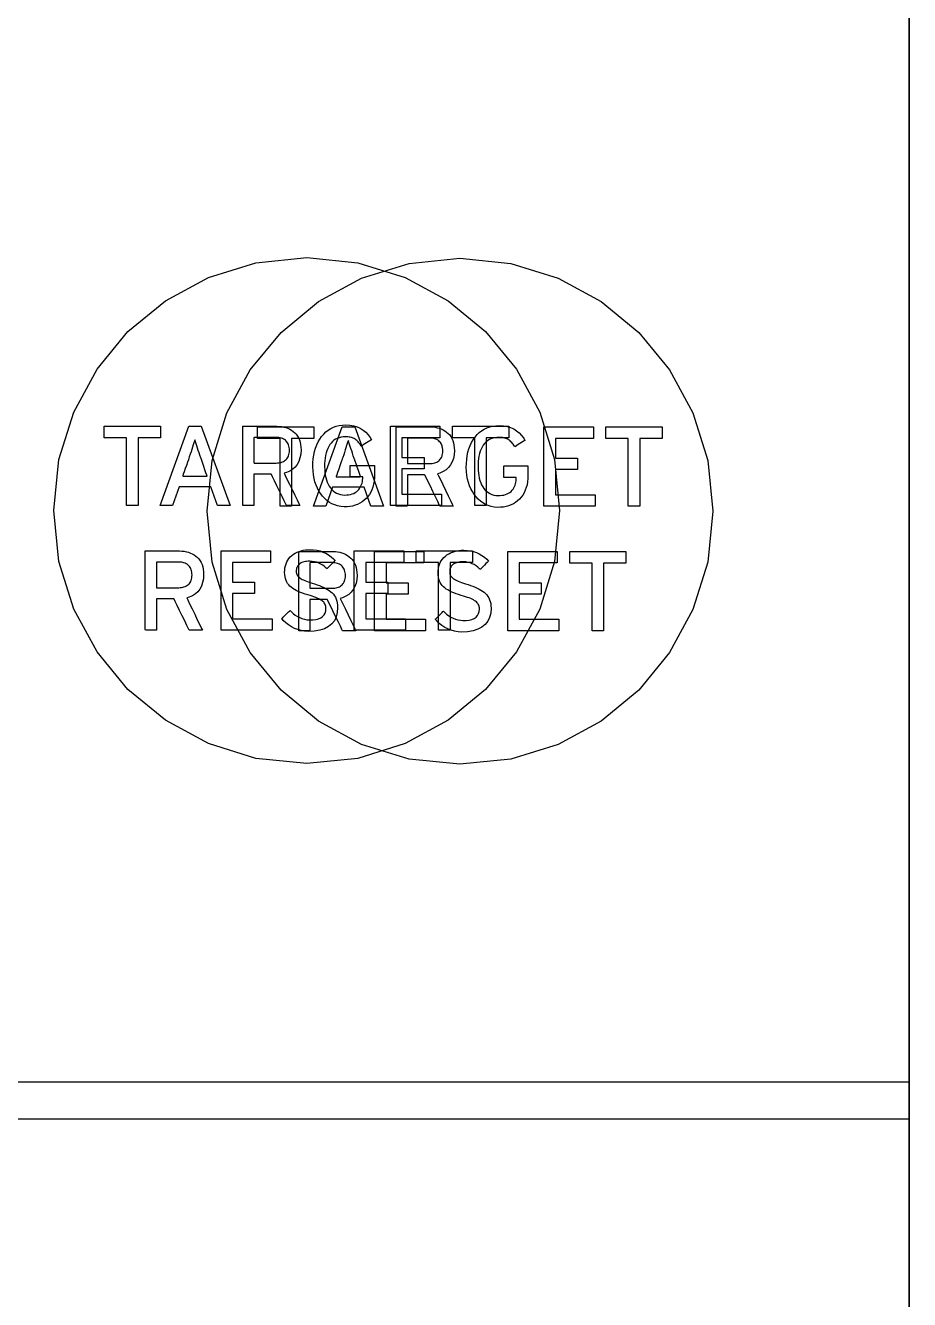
# Model space of a CAD drawing. Extents: x 1 to 47.7, y 0.2 to 35.
# Drawn here: x 24.269 to 25.353, y 8.435 to 9.997 of the extents above; entities that cross this region are included whole.
import ezdxf

# ---------------------------------------------------------------- set-up
doc = ezdxf.new("R2010")
doc.units = 0
doc.header["$MEASUREMENT"] = 0
for name, color, linetype in [('4_1__4U__UP_TO_ONE_IO_BOAR', 7, 'CONTINUOUS'), ('4_2__4U__FRONT_PANEL_W_24_', 7, 'CONTINUOUS'), ('5_1___24__TARGET_LEDS___12', 7, 'CONTINUOUS')]:
    doc.layers.add(name, color=color, linetype=linetype)

msp = doc.modelspace()

# ---------------------------------------------------------------- linework, layer by layer
at = {"layer": '4_1__4U__UP_TO_ONE_IO_BOAR'}
for points in [[(25.3526, 8.3655), (25.3526, 8.4946), (25.3526, 8.625), (25.3526, 8.7566), (25.3526, 8.8893), (25.3526, 9.023), (25.3526, 9.1576), (25.3526, 9.2932), (25.3526, 9.5667), (25.3526, 9.843), (25.3526, 10.1214), (25.3526, 10.4016), (25.3526, 10.9646), (25.3526, 11.5276), (25.3526, 11.8077)], [(24.5952, 9.4906), (24.5952, 9.4076), (24.5811, 9.4076), (24.5811, 9.4906), (24.5536, 9.4906), (24.5536, 9.5048), (24.6227, 9.5048), (24.6227, 9.4906), (24.5952, 9.4906)], [(24.6924, 9.4076), (24.6843, 9.4307), (24.6453, 9.4307), (24.6373, 9.4076), (24.6222, 9.4076), (24.6571, 9.5048), (24.6726, 9.5048), (24.708, 9.4076), (24.6924, 9.4076)], [(24.9045, 9.4076), (24.9045, 9.5048), (24.9652, 9.5048), (24.9652, 9.4907), (24.9186, 9.4907), (24.9186, 9.4666), (24.9457, 9.4666), (24.9457, 9.4525), (24.9186, 9.4525), (24.9186, 9.4217), (24.9672, 9.4217), (24.9672, 9.4076), (24.9045, 9.4076)], [(25.022, 9.4906), (25.022, 9.4076), (25.0079, 9.4076), (25.0079, 9.4906), (24.9805, 9.4906), (24.9805, 9.5048), (25.0495, 9.5048), (25.0495, 9.4906), (25.022, 9.4906)], [(24.6969, 9.2549), (24.6969, 9.3521), (24.7575, 9.3521), (24.7575, 9.338), (24.711, 9.338), (24.711, 9.3138), (24.738, 9.3138), (24.738, 9.2997), (24.711, 9.2997), (24.711, 9.269), (24.7595, 9.269), (24.7595, 9.2549), (24.6969, 9.2549)], [(24.8601, 9.2549), (24.8601, 9.3521), (24.9208, 9.3521), (24.9208, 9.338), (24.8742, 9.338), (24.8742, 9.3138), (24.9013, 9.3138), (24.9013, 9.2997), (24.8742, 9.2997), (24.8742, 9.269), (24.9228, 9.269), (24.9228, 9.2549), (24.8601, 9.2549)], [(24.9776, 9.3378), (24.9776, 9.2549), (24.9635, 9.2549), (24.9635, 9.3378), (24.9361, 9.3378), (24.9361, 9.3521), (25.0051, 9.3521), (25.0051, 9.3378), (24.9776, 9.3378)], [(25.3526, 8.6563), (21.5768, 8.6563)]]:
    msp.add_lwpolyline(points, dxfattribs=at)
for points in [[(24.4916, 9.4013), (24.4979, 9.4637), (24.516, 9.5219), (24.5446, 9.5746), (24.5825, 9.6205), (24.6284, 9.6583), (24.681, 9.687), (24.7392, 9.705), (24.8016, 9.7114), (24.864, 9.705), (24.9221, 9.687), (24.9748, 9.6583), (25.0207, 9.6205), (25.0586, 9.5746), (25.0872, 9.5219), (25.1053, 9.4637), (25.1116, 9.4013), (25.1053, 9.3389), (25.0872, 9.2808), (25.0586, 9.2281), (25.0207, 9.1822), (24.9748, 9.1443), (24.9221, 9.1157), (24.864, 9.0976), (24.8016, 9.0913), (24.7392, 9.0976), (24.681, 9.1157), (24.6284, 9.1443), (24.5825, 9.1822), (24.5446, 9.2281), (24.516, 9.2808), (24.4979, 9.3389)], [(24.7949, 9.4758), (24.7945, 9.4706), (24.7936, 9.4659), (24.7922, 9.4618), (24.7902, 9.4581), (24.7877, 9.4549), (24.7847, 9.4522), (24.7811, 9.4499), (24.777, 9.4482), (24.7742, 9.4472), (24.7754, 9.4447), (24.7777, 9.4401), (24.7806, 9.434), (24.7839, 9.4272), (24.7872, 9.4204), (24.7901, 9.4145), (24.7922, 9.41), (24.7933, 9.4078), (24.793, 9.4076), (24.7917, 9.4076), (24.7895, 9.4076), (24.7869, 9.4076), (24.7841, 9.4076), (24.7814, 9.4076), (24.7791, 9.4076), (24.7776, 9.4076), (24.7771, 9.4077), (24.7763, 9.4093), (24.7743, 9.4133), (24.7716, 9.4189), (24.7685, 9.4254), (24.7653, 9.432), (24.7623, 9.4381), (24.76, 9.4429), (24.7586, 9.4457), (24.7583, 9.4461), (24.7568, 9.4461), (24.7542, 9.4461), (24.7509, 9.4461), (24.7473, 9.4461), (24.7437, 9.4461), (24.7405, 9.4461), (24.7382, 9.4461), (24.7372, 9.4461), (24.7372, 9.4451), (24.7372, 9.4417), (24.7372, 9.4365), (24.7372, 9.4302), (24.7372, 9.4236), (24.7372, 9.4173), (24.7372, 9.412), (24.7372, 9.4086), (24.7371, 9.4076), (24.7364, 9.4076), (24.735, 9.4076), (24.7329, 9.4076), (24.7306, 9.4076), (24.7282, 9.4076), (24.726, 9.4076), (24.7244, 9.4076), (24.7234, 9.4076), (24.7233, 9.4088), (24.7233, 9.4159), (24.7233, 9.428), (24.7233, 9.4433), (24.7233, 9.4601), (24.7233, 9.4764), (24.7233, 9.4905), (24.7233, 9.5006), (24.7233, 9.5048), (24.7246, 9.5048), (24.7285, 9.5048), (24.7342, 9.5048), (24.741, 9.5048), (24.7482, 9.5048), (24.7549, 9.5048), (24.7603, 9.5048), (24.7638, 9.5048), (24.7654, 9.5048), (24.7683, 9.5047), (24.7711, 9.5043), (24.7737, 9.5038), (24.7762, 9.5031), (24.7787, 9.5022), (24.781, 9.5012), (24.7832, 9.4999), (24.7853, 9.4985), (24.7873, 9.4968), (24.789, 9.4949), (24.7905, 9.4928), (24.7918, 9.4905), (24.7929, 9.488), (24.7937, 9.4853), (24.7943, 9.4823), (24.7947, 9.4792)], [(24.885, 9.4457), (24.8848, 9.4415), (24.8844, 9.4376), (24.8838, 9.4339), (24.8829, 9.4304), (24.8817, 9.4271), (24.8803, 9.424), (24.8786, 9.4212), (24.8767, 9.4186), (24.8746, 9.4162), (24.8722, 9.414), (24.8697, 9.4121), (24.8671, 9.4105), (24.8643, 9.4091), (24.8613, 9.408), (24.8582, 9.4071), (24.8549, 9.4065), (24.8514, 9.4062), (24.8476, 9.4061), (24.8436, 9.4065), (24.8398, 9.4073), (24.8362, 9.4083), (24.8328, 9.4098), (24.8296, 9.4115), (24.8266, 9.4137), (24.8239, 9.4161), (24.8213, 9.4189), (24.8189, 9.4221), (24.8168, 9.4254), (24.8149, 9.4289), (24.8133, 9.4327), (24.812, 9.4367), (24.8109, 9.4409), (24.8101, 9.4454), (24.8096, 9.4501), (24.8094, 9.4551), (24.8095, 9.4601), (24.8099, 9.4649), (24.8105, 9.4695), (24.8114, 9.4739), (24.8126, 9.478), (24.8141, 9.482), (24.8158, 9.4856), (24.8179, 9.4891), (24.8202, 9.4923), (24.8226, 9.4953), (24.8253, 9.4979), (24.8282, 9.5001), (24.8313, 9.502), (24.8346, 9.5036), (24.8381, 9.5048), (24.8418, 9.5057), (24.8457, 9.5062), (24.8499, 9.5064), (24.8549, 9.5061), (24.8594, 9.5053), (24.8637, 9.504), (24.8676, 9.5023), (24.8711, 9.5001), (24.8743, 9.4975), (24.8772, 9.4944), (24.8797, 9.4909), (24.8811, 9.4882), (24.8804, 9.4877), (24.879, 9.4869), (24.8772, 9.4857), (24.8752, 9.4844), (24.8731, 9.483), (24.8712, 9.4818), (24.8698, 9.4809), (24.8689, 9.4804), (24.8684, 9.481), (24.8676, 9.4823), (24.8667, 9.4835), (24.8659, 9.4846), (24.865, 9.4857), (24.8641, 9.4866), (24.8631, 9.4875), (24.8622, 9.4883), (24.8612, 9.489), (24.8601, 9.4896), (24.859, 9.4902), (24.8578, 9.4906), (24.8565, 9.491), (24.8552, 9.4913), (24.8539, 9.4916), (24.8524, 9.4917), (24.8509, 9.4918), (24.8493, 9.4919), (24.8467, 9.4918), (24.8441, 9.4914), (24.8417, 9.4908), (24.8394, 9.49), (24.8372, 9.4889), (24.8352, 9.4876), (24.8334, 9.486), (24.8317, 9.4843), (24.8302, 9.4822), (24.8288, 9.48), (24.8276, 9.4775), (24.8265, 9.4749), (24.8256, 9.472), (24.8249, 9.469), (24.8244, 9.4659), (24.824, 9.4625), (24.8238, 9.4589), (24.8238, 9.4552), (24.8239, 9.4516), (24.8242, 9.4482), (24.8247, 9.445), (24.8253, 9.4419), (24.8261, 9.4391), (24.8271, 9.4364), (24.8282, 9.4339), (24.8296, 9.4315), (24.831, 9.4293), (24.8327, 9.4274), (24.8344, 9.4257), (24.8364, 9.4242), (24.8384, 9.423), (24.8407, 9.422), (24.843, 9.4213), (24.8456, 9.4208), (24.8483, 9.4206), (24.8509, 9.4207), (24.8533, 9.4209), (24.8555, 9.4213), (24.8576, 9.4219), (24.8595, 9.4226), (24.8613, 9.4235), (24.8629, 9.4245), (24.8643, 9.4257), (24.8656, 9.4271), (24.8667, 9.4286), (24.8676, 9.4301), (24.8684, 9.4317), (24.8691, 9.4334), (24.8696, 9.4351), (24.8701, 9.4369), (24.8704, 9.4387), (24.8706, 9.4406), (24.8706, 9.4425), (24.8706, 9.4425), (24.8706, 9.4426), (24.8706, 9.4426), (24.8706, 9.4427), (24.8706, 9.4428), (24.8706, 9.4428), (24.8706, 9.4429), (24.8706, 9.4429), (24.8706, 9.4429), (24.8698, 9.4429), (24.8681, 9.4429), (24.8659, 9.4429), (24.8634, 9.4429), (24.8608, 9.4429), (24.8584, 9.4429), (24.8565, 9.4429), (24.8554, 9.4429), (24.8552, 9.443), (24.8552, 9.4439), (24.8552, 9.4455), (24.8552, 9.4476), (24.8552, 9.45), (24.8552, 9.4523), (24.8552, 9.4544), (24.8552, 9.456), (24.8552, 9.4568), (24.8557, 9.4569), (24.8579, 9.4569), (24.8616, 9.4569), (24.8662, 9.4569), (24.8712, 9.4569), (24.8761, 9.4569), (24.8804, 9.4569), (24.8835, 9.4569), (24.8849, 9.4569), (24.885, 9.4566), (24.885, 9.4557), (24.885, 9.4542), (24.885, 9.4524), (24.885, 9.4505), (24.885, 9.4487), (24.885, 9.4472), (24.885, 9.4461)], [(24.672, 9.4661), (24.6709, 9.4693), (24.6699, 9.4724), (24.6689, 9.4753), (24.668, 9.4781), (24.6671, 9.4808), (24.6663, 9.4833), (24.6655, 9.4858), (24.6648, 9.488), (24.6642, 9.4867), (24.6635, 9.4844), (24.6627, 9.4819), (24.6619, 9.4792), (24.661, 9.4765), (24.6601, 9.4735), (24.6591, 9.4705), (24.658, 9.4673), (24.6574, 9.4656), (24.6568, 9.4638), (24.6557, 9.4607), (24.6544, 9.4569), (24.653, 9.4528), (24.6517, 9.449), (24.6506, 9.4459), (24.6499, 9.4441), (24.65, 9.4437), (24.6521, 9.4437), (24.656, 9.4437), (24.661, 9.4437), (24.6665, 9.4437), (24.6717, 9.4437), (24.6761, 9.4437), (24.679, 9.4437), (24.6798, 9.4438), (24.6793, 9.445), (24.6784, 9.4477), (24.6772, 9.4513), (24.6758, 9.4553), (24.6744, 9.4593), (24.6732, 9.4628), (24.6723, 9.4652)], [(24.7806, 9.4754), (24.7805, 9.4772), (24.7803, 9.4789), (24.78, 9.4804), (24.7796, 9.4819), (24.779, 9.4832), (24.7784, 9.4845), (24.7776, 9.4856), (24.7767, 9.4866), (24.7757, 9.4876), (24.7746, 9.4884), (24.7734, 9.4892), (24.7721, 9.4898), (24.7707, 9.4903), (24.7693, 9.4907), (24.7677, 9.4909), (24.7661, 9.4911), (24.7646, 9.4911), (24.7632, 9.4911), (24.7602, 9.4911), (24.756, 9.4911), (24.7512, 9.4911), (24.7464, 9.4911), (24.7421, 9.4911), (24.7389, 9.4911), (24.7372, 9.4911), (24.7372, 9.4905), (24.7372, 9.4878), (24.7372, 9.4835), (24.7372, 9.4782), (24.7372, 9.4727), (24.7372, 9.4674), (24.7372, 9.4632), (24.7372, 9.4604), (24.7372, 9.4598), (24.7389, 9.4598), (24.7421, 9.4598), (24.7464, 9.4598), (24.7512, 9.4598), (24.756, 9.4598), (24.7602, 9.4598), (24.7632, 9.4598), (24.7646, 9.4598), (24.7661, 9.4598), (24.7677, 9.46), (24.7692, 9.4602), (24.7707, 9.4606), (24.772, 9.4611), (24.7733, 9.4617), (24.7745, 9.4624), (24.7756, 9.4632), (24.7766, 9.4641), (24.7775, 9.4651), (24.7783, 9.4662), (24.779, 9.4674), (24.7796, 9.4688), (24.78, 9.4703), (24.7803, 9.4718), (24.7805, 9.4735)], [(24.6755, 9.323), (24.6751, 9.3178), (24.6742, 9.3132), (24.6728, 9.309), (24.6709, 9.3053), (24.6684, 9.3021), (24.6653, 9.2994), (24.6618, 9.2972), (24.6577, 9.2954), (24.6549, 9.2944), (24.6561, 9.2919), (24.6583, 9.2873), (24.6612, 9.2812), (24.6645, 9.2744), (24.6678, 9.2677), (24.6707, 9.2617), (24.6729, 9.2572), (24.6739, 9.255), (24.6737, 9.2549), (24.6723, 9.2549), (24.6701, 9.2549), (24.6675, 9.2549), (24.6647, 9.2549), (24.662, 9.2549), (24.6597, 9.2549), (24.6582, 9.2549), (24.6577, 9.2549), (24.6569, 9.2566), (24.655, 9.2605), (24.6522, 9.2661), (24.6491, 9.2726), (24.6459, 9.2792), (24.643, 9.2853), (24.6406, 9.2901), (24.6393, 9.2929), (24.6389, 9.2933), (24.6374, 9.2933), (24.6349, 9.2933), (24.6316, 9.2933), (24.6279, 9.2933), (24.6243, 9.2933), (24.6212, 9.2933), (24.6189, 9.2933), (24.6178, 9.2933), (24.6178, 9.2924), (24.6178, 9.2889), (24.6178, 9.2837), (24.6178, 9.2774), (24.6178, 9.2708), (24.6178, 9.2645), (24.6178, 9.2593), (24.6178, 9.2558), (24.6178, 9.2549), (24.6171, 9.2549), (24.6156, 9.2549), (24.6135, 9.2549), (24.6112, 9.2549), (24.6088, 9.2549), (24.6067, 9.2549), (24.605, 9.2549), (24.6041, 9.2549), (24.604, 9.256), (24.604, 9.2631), (24.604, 9.2752), (24.604, 9.2906), (24.604, 9.3073), (24.604, 9.3236), (24.604, 9.3377), (24.604, 9.3478), (24.604, 9.352), (24.6052, 9.3521), (24.6091, 9.3521), (24.6149, 9.3521), (24.6217, 9.3521), (24.6288, 9.3521), (24.6355, 9.3521), (24.6409, 9.3521), (24.6444, 9.3521), (24.646, 9.352), (24.6489, 9.3519), (24.6517, 9.3516), (24.6543, 9.3511), (24.6569, 9.3504), (24.6593, 9.3495), (24.6616, 9.3484), (24.6638, 9.3471), (24.6659, 9.3457), (24.6679, 9.344), (24.6696, 9.3422), (24.6712, 9.3401), (24.6725, 9.3378), (24.6735, 9.3352), (24.6744, 9.3325), (24.675, 9.3295), (24.6754, 9.3264)], [(24.8397, 9.2828), (24.8393, 9.2766), (24.838, 9.2712), (24.8358, 9.2665), (24.8327, 9.2625), (24.8286, 9.2593), (24.8237, 9.2567), (24.8178, 9.2548), (24.811, 9.2537), (24.8039, 9.2533), (24.7993, 9.2537), (24.7949, 9.2545), (24.7907, 9.2556), (24.7868, 9.2571), (24.783, 9.259), (24.7795, 9.2613), (24.7762, 9.2639), (24.7731, 9.2669), (24.7714, 9.2691), (24.772, 9.2697), (24.7732, 9.2708), (24.7747, 9.2723), (24.7764, 9.274), (24.7781, 9.2757), (24.7796, 9.2772), (24.7808, 9.2784), (24.7814, 9.279), (24.7828, 9.2777), (24.7853, 9.2754), (24.7879, 9.2734), (24.7905, 9.2717), (24.7933, 9.2703), (24.7961, 9.2692), (24.799, 9.2683), (24.8021, 9.2678), (24.8052, 9.2676), (24.8092, 9.2677), (24.813, 9.2681), (24.8163, 9.2689), (24.8191, 9.2701), (24.8214, 9.2717), (24.8232, 9.2736), (24.8244, 9.2759), (24.8252, 9.2786), (24.8255, 9.2816), (24.8254, 9.2829), (24.8253, 9.2841), (24.825, 9.2852), (24.8246, 9.2863), (24.824, 9.2874), (24.8234, 9.2884), (24.8226, 9.2893), (24.8217, 9.2902), (24.8207, 9.291), (24.8195, 9.2918), (24.8181, 9.2927), (24.8165, 9.2935), (24.8148, 9.2943), (24.8128, 9.2951), (24.8107, 9.2958), (24.8084, 9.2966), (24.806, 9.2974), (24.8031, 9.2982), (24.7999, 9.2992), (24.7969, 9.3002), (24.7941, 9.3013), (24.7915, 9.3024), (24.7891, 9.3036), (24.7868, 9.3049), (24.7848, 9.3061), (24.7829, 9.3075), (24.7813, 9.3089), (24.7798, 9.3104), (24.7785, 9.312), (24.7774, 9.3139), (24.7765, 9.3159), (24.7758, 9.3181), (24.7753, 9.3205), (24.7749, 9.323), (24.7748, 9.3257), (24.7748, 9.3286), (24.7752, 9.3313), (24.7757, 9.3339), (24.7765, 9.3363), (24.7774, 9.3386), (24.7787, 9.3408), (24.7801, 9.3428), (24.7818, 9.3447), (24.7837, 9.3464), (24.7857, 9.3479), (24.7878, 9.3492), (24.7901, 9.3504), (24.7925, 9.3514), (24.7949, 9.3522), (24.7976, 9.3528), (24.8003, 9.3532), (24.8031, 9.3535), (24.8062, 9.3536), (24.8104, 9.3534), (24.8143, 9.3528), (24.8181, 9.3519), (24.8218, 9.3507), (24.8252, 9.3491), (24.8285, 9.3472), (24.8317, 9.345), (24.8346, 9.3425), (24.8366, 9.3404), (24.8361, 9.3398), (24.835, 9.3387), (24.8335, 9.3372), (24.8318, 9.3355), (24.8302, 9.3337), (24.8286, 9.3321), (24.8274, 9.3309), (24.8267, 9.3302), (24.8257, 9.331), (24.8237, 9.3329), (24.8215, 9.3346), (24.8192, 9.336), (24.8167, 9.3371), (24.8142, 9.338), (24.8115, 9.3387), (24.8087, 9.3392), (24.8057, 9.3394), (24.8035, 9.3393), (24.8018, 9.3392), (24.8001, 9.339), (24.7986, 9.3387), (24.7972, 9.3383), (24.796, 9.3379), (24.7948, 9.3373), (24.7938, 9.3367), (24.7929, 9.336), (24.792, 9.3352), (24.7913, 9.3344), (24.7907, 9.3335), (24.7902, 9.3325), (24.7897, 9.3316), (24.7894, 9.3305), (24.7892, 9.3295), (24.789, 9.3284), (24.789, 9.3273), (24.789, 9.3267), (24.789, 9.3261), (24.7891, 9.3256), (24.7892, 9.3251), (24.7893, 9.3246), (24.7894, 9.3241), (24.7896, 9.3237), (24.7898, 9.3233), (24.79, 9.3228), (24.7902, 9.3224), (24.7905, 9.3219), (24.7908, 9.3215), (24.7911, 9.321), (24.7915, 9.3206), (24.792, 9.3201), (24.7924, 9.3197), (24.793, 9.3193), (24.7937, 9.3187), (24.7949, 9.318), (24.7963, 9.3172), (24.7979, 9.3164), (24.7996, 9.3156), (24.8016, 9.3148), (24.8037, 9.3141), (24.806, 9.3132), (24.8085, 9.3124), (24.8115, 9.3115), (24.8145, 9.3106), (24.8174, 9.3095), (24.8201, 9.3084), (24.8227, 9.3073), (24.8251, 9.306), (24.8273, 9.3048), (24.8294, 9.3034), (24.8313, 9.3021), (24.833, 9.3006), (24.8346, 9.299), (24.8359, 9.2971), (24.8371, 9.2952), (24.838, 9.293), (24.8387, 9.2907), (24.8393, 9.2882), (24.8396, 9.2856)], [(24.6613, 9.3226), (24.6612, 9.3244), (24.661, 9.3261), (24.6607, 9.3277), (24.6602, 9.3291), (24.6597, 9.3305), (24.659, 9.3317), (24.6582, 9.3328), (24.6573, 9.3339), (24.6563, 9.3348), (24.6552, 9.3357), (24.654, 9.3364), (24.6527, 9.337), (24.6514, 9.3375), (24.6499, 9.3379), (24.6484, 9.3382), (24.6467, 9.3383), (24.6452, 9.3384), (24.6439, 9.3384), (24.6408, 9.3384), (24.6366, 9.3384), (24.6319, 9.3384), (24.627, 9.3384), (24.6227, 9.3384), (24.6195, 9.3384), (24.6179, 9.3384), (24.6178, 9.3377), (24.6178, 9.335), (24.6178, 9.3307), (24.6178, 9.3255), (24.6178, 9.3199), (24.6178, 9.3147), (24.6178, 9.3104), (24.6178, 9.3077), (24.6179, 9.307), (24.6195, 9.307), (24.6227, 9.307), (24.627, 9.307), (24.6319, 9.307), (24.6366, 9.307), (24.6408, 9.307), (24.6439, 9.307), (24.6452, 9.307), (24.6467, 9.3071), (24.6483, 9.3072), (24.6498, 9.3075), (24.6513, 9.3078), (24.6526, 9.3083), (24.6539, 9.3089), (24.6551, 9.3096), (24.6562, 9.3104), (24.6572, 9.3113), (24.6582, 9.3123), (24.659, 9.3134), (24.6596, 9.3147), (24.6602, 9.316), (24.6606, 9.3175), (24.661, 9.3191), (24.6612, 9.3208)]]:
    msp.add_lwpolyline(points, close=True, dxfattribs=at)
at = {"layer": '4_2__4U__FRONT_PANEL_W_24_'}
for points in [[(25.3521, 8.3109), (25.3521, 8.4657), (25.3521, 8.6212), (25.3521, 8.7774), (25.3521, 9.0917), (25.3521, 9.4078), (25.3521, 10.0431), (25.3521, 10.6784), (25.3521, 10.9945), (25.3521, 11.3087), (25.3521, 11.4649), (25.3521, 11.6205)], [(24.4071, 9.4913), (24.4071, 9.4084), (24.393, 9.4084), (24.393, 9.4913), (24.3655, 9.4913), (24.3655, 9.5056), (24.4346, 9.5056), (24.4346, 9.4913), (24.4071, 9.4913)], [(24.5043, 9.4084), (24.4962, 9.4314), (24.4573, 9.4314), (24.4492, 9.4084), (24.4341, 9.4084), (24.4691, 9.5056), (24.4845, 9.5056), (24.5199, 9.4084), (24.5043, 9.4084)], [(24.7164, 9.4084), (24.7164, 9.5056), (24.7771, 9.5056), (24.7771, 9.4915), (24.7305, 9.4915), (24.7305, 9.4673), (24.7576, 9.4673), (24.7576, 9.4532), (24.7305, 9.4532), (24.7305, 9.4225), (24.7791, 9.4225), (24.7791, 9.4084), (24.7164, 9.4084)], [(24.8339, 9.4913), (24.8339, 9.4084), (24.8199, 9.4084), (24.8199, 9.4913), (24.7924, 9.4913), (24.7924, 9.5056), (24.8614, 9.5056), (24.8614, 9.4913), (24.8339, 9.4913)], [(24.5088, 9.2556), (24.5088, 9.3528), (24.5694, 9.3528), (24.5694, 9.3387), (24.5229, 9.3387), (24.5229, 9.3145), (24.5499, 9.3145), (24.5499, 9.3004), (24.5229, 9.3004), (24.5229, 9.2697), (24.5715, 9.2697), (24.5715, 9.2556), (24.5088, 9.2556)], [(24.6721, 9.2556), (24.6721, 9.3528), (24.7327, 9.3528), (24.7327, 9.3387), (24.6862, 9.3387), (24.6862, 9.3145), (24.7132, 9.3145), (24.7132, 9.3004), (24.6862, 9.3004), (24.6862, 9.2697), (24.7348, 9.2697), (24.7348, 9.2556), (24.6721, 9.2556)], [(24.7896, 9.3385), (24.7896, 9.2556), (24.7755, 9.2556), (24.7755, 9.3385), (24.748, 9.3385), (24.748, 9.3528), (24.8171, 9.3528), (24.8171, 9.3385), (24.7896, 9.3385)], [(25.3521, 8.7019), (19.7763, 8.7019)]]:
    msp.add_lwpolyline(points, dxfattribs=at)
for points in [[(24.9238, 9.4023), (24.9175, 9.3398), (24.8995, 9.2816), (24.8709, 9.229), (24.833, 9.1831), (24.7872, 9.1452), (24.7345, 9.1166), (24.6763, 9.0986), (24.6138, 9.0923), (24.5514, 9.0986), (24.4932, 9.1166), (24.4405, 9.1452), (24.3946, 9.1831), (24.3568, 9.229), (24.3282, 9.2816), (24.3101, 9.3398), (24.3038, 9.4023), (24.3101, 9.4648), (24.3282, 9.523), (24.3568, 9.5756), (24.3946, 9.6215), (24.4405, 9.6594), (24.4932, 9.688), (24.5514, 9.706), (24.6138, 9.7123), (24.6763, 9.706), (24.7345, 9.688), (24.7872, 9.6594), (24.833, 9.6215), (24.8709, 9.5756), (24.8995, 9.523), (24.9175, 9.4648)], [(24.6068, 9.4765), (24.6064, 9.4713), (24.6055, 9.4667), (24.6041, 9.4625), (24.6022, 9.4588), (24.5997, 9.4556), (24.5966, 9.4529), (24.5931, 9.4507), (24.589, 9.4489), (24.5862, 9.4479), (24.5874, 9.4454), (24.5896, 9.4408), (24.5925, 9.4347), (24.5958, 9.4279), (24.5991, 9.4212), (24.602, 9.4152), (24.6042, 9.4107), (24.6052, 9.4085), (24.605, 9.4084), (24.6036, 9.4084), (24.6014, 9.4084), (24.5988, 9.4084), (24.596, 9.4084), (24.5933, 9.4084), (24.591, 9.4084), (24.5895, 9.4084), (24.589, 9.4084), (24.5882, 9.4101), (24.5863, 9.4141), (24.5835, 9.4196), (24.5804, 9.4261), (24.5772, 9.4327), (24.5743, 9.4388), (24.5719, 9.4436), (24.5706, 9.4464), (24.5702, 9.4468), (24.5687, 9.4468), (24.5662, 9.4468), (24.5629, 9.4468), (24.5592, 9.4468), (24.5556, 9.4468), (24.5525, 9.4468), (24.5502, 9.4468), (24.5491, 9.4468), (24.5491, 9.4459), (24.5491, 9.4424), (24.5491, 9.4372), (24.5491, 9.4309), (24.5491, 9.4243), (24.5491, 9.418), (24.5491, 9.4128), (24.5491, 9.4093), (24.5491, 9.4084), (24.5484, 9.4084), (24.5469, 9.4084), (24.5448, 9.4084), (24.5425, 9.4084), (24.5401, 9.4084), (24.538, 9.4084), (24.5363, 9.4084), (24.5354, 9.4084), (24.5353, 9.4095), (24.5353, 9.4166), (24.5353, 9.4287), (24.5353, 9.4441), (24.5353, 9.4608), (24.5353, 9.4771), (24.5353, 9.4912), (24.5353, 9.5013), (24.5353, 9.5055), (24.5365, 9.5056), (24.5404, 9.5056), (24.5462, 9.5056), (24.553, 9.5056), (24.5601, 9.5056), (24.5668, 9.5056), (24.5722, 9.5056), (24.5757, 9.5056), (24.5773, 9.5056), (24.5802, 9.5054), (24.583, 9.5051), (24.5856, 9.5046), (24.5882, 9.5039), (24.5906, 9.503), (24.5929, 9.5019), (24.5951, 9.5007), (24.5972, 9.4992), (24.5992, 9.4976), (24.6009, 9.4957), (24.6025, 9.4936), (24.6038, 9.4913), (24.6048, 9.4887), (24.6057, 9.486), (24.6063, 9.4831), (24.6067, 9.4799)], [(24.6969, 9.4464), (24.6968, 9.4423), (24.6964, 9.4383), (24.6957, 9.4346), (24.6948, 9.4311), (24.6936, 9.4278), (24.6922, 9.4248), (24.6906, 9.4219), (24.6887, 9.4193), (24.6865, 9.417), (24.6842, 9.4148), (24.6817, 9.4129), (24.679, 9.4112), (24.6762, 9.4098), (24.6732, 9.4087), (24.6701, 9.4078), (24.6668, 9.4072), (24.6633, 9.4069), (24.6595, 9.4069), (24.6555, 9.4073), (24.6517, 9.408), (24.6481, 9.4091), (24.6447, 9.4105), (24.6416, 9.4123), (24.6386, 9.4144), (24.6358, 9.4169), (24.6333, 9.4197), (24.6309, 9.4228), (24.6287, 9.4261), (24.6268, 9.4296), (24.6252, 9.4334), (24.6239, 9.4374), (24.6228, 9.4417), (24.6221, 9.4461), (24.6216, 9.4509), (24.6213, 9.4558), (24.6214, 9.4608), (24.6218, 9.4657), (24.6224, 9.4703), (24.6234, 9.4746), (24.6246, 9.4788), (24.626, 9.4827), (24.6278, 9.4864), (24.6298, 9.4898), (24.6321, 9.4931), (24.6346, 9.496), (24.6372, 9.4986), (24.6401, 9.5009), (24.6432, 9.5028), (24.6465, 9.5043), (24.65, 9.5055), (24.6537, 9.5064), (24.6576, 9.5069), (24.6619, 9.5071), (24.6668, 9.5068), (24.6714, 9.506), (24.6756, 9.5047), (24.6795, 9.503), (24.6831, 9.5009), (24.6863, 9.4982), (24.6891, 9.4951), (24.6916, 9.4916), (24.6931, 9.4889), (24.6924, 9.4885), (24.691, 9.4876), (24.6891, 9.4864), (24.6871, 9.4851), (24.685, 9.4838), (24.6831, 9.4826), (24.6817, 9.4816), (24.6809, 9.4811), (24.6803, 9.4817), (24.6795, 9.483), (24.6787, 9.4842), (24.6778, 9.4853), (24.6769, 9.4864), (24.676, 9.4873), (24.6751, 9.4882), (24.6741, 9.489), (24.6731, 9.4898), (24.672, 9.4904), (24.6709, 9.4909), (24.6697, 9.4913), (24.6685, 9.4917), (24.6672, 9.492), (24.6658, 9.4923), (24.6643, 9.4925), (24.6628, 9.4926), (24.6613, 9.4926), (24.6586, 9.4925), (24.656, 9.4921), (24.6536, 9.4915), (24.6513, 9.4907), (24.6492, 9.4896), (24.6472, 9.4883), (24.6453, 9.4868), (24.6436, 9.485), (24.6421, 9.483), (24.6407, 9.4807), (24.6395, 9.4782), (24.6384, 9.4756), (24.6376, 9.4728), (24.6368, 9.4698), (24.6363, 9.4666), (24.6359, 9.4632), (24.6357, 9.4597), (24.6357, 9.4559), (24.6358, 9.4524), (24.6361, 9.4489), (24.6366, 9.4457), (24.6372, 9.4427), (24.638, 9.4398), (24.639, 9.4371), (24.6402, 9.4346), (24.6415, 9.4323), (24.643, 9.4301), (24.6446, 9.4281), (24.6464, 9.4264), (24.6483, 9.4249), (24.6504, 9.4237), (24.6526, 9.4227), (24.655, 9.422), (24.6575, 9.4215), (24.6602, 9.4213), (24.6628, 9.4214), (24.6652, 9.4216), (24.6675, 9.422), (24.6695, 9.4226), (24.6715, 9.4233), (24.6732, 9.4242), (24.6748, 9.4253), (24.6762, 9.4265), (24.6775, 9.4279), (24.6786, 9.4293), (24.6795, 9.4309), (24.6803, 9.4325), (24.681, 9.4341), (24.6816, 9.4358), (24.682, 9.4376), (24.6823, 9.4395), (24.6825, 9.4414), (24.6825, 9.4432), (24.6825, 9.4433), (24.6825, 9.4433), (24.6825, 9.4434), (24.6825, 9.4434), (24.6825, 9.4435), (24.6825, 9.4436), (24.6825, 9.4436), (24.6825, 9.4436), (24.6825, 9.4437), (24.6817, 9.4437), (24.6801, 9.4437), (24.6778, 9.4437), (24.6753, 9.4437), (24.6727, 9.4437), (24.6703, 9.4437), (24.6685, 9.4437), (24.6674, 9.4437), (24.6672, 9.4437), (24.6672, 9.4446), (24.6672, 9.4462), (24.6672, 9.4483), (24.6672, 9.4507), (24.6672, 9.453), (24.6672, 9.4551), (24.6672, 9.4567), (24.6672, 9.4575), (24.6676, 9.4576), (24.6698, 9.4576), (24.6735, 9.4576), (24.6781, 9.4576), (24.6831, 9.4576), (24.688, 9.4576), (24.6923, 9.4576), (24.6954, 9.4576), (24.6969, 9.4576), (24.6969, 9.4573), (24.6969, 9.4564), (24.6969, 9.4549), (24.6969, 9.4531), (24.6969, 9.4512), (24.6969, 9.4494), (24.6969, 9.4479), (24.6969, 9.4468)], [(24.4839, 9.4668), (24.4829, 9.47), (24.4818, 9.4731), (24.4808, 9.476), (24.4799, 9.4788), (24.479, 9.4815), (24.4782, 9.4841), (24.4775, 9.4865), (24.4768, 9.4888), (24.4761, 9.4874), (24.4754, 9.4851), (24.4747, 9.4826), (24.4738, 9.48), (24.4729, 9.4772), (24.472, 9.4743), (24.471, 9.4712), (24.4699, 9.468), (24.4694, 9.4664), (24.4687, 9.4645), (24.4676, 9.4614), (24.4663, 9.4576), (24.4649, 9.4536), (24.4636, 9.4497), (24.4625, 9.4467), (24.4619, 9.4448), (24.462, 9.4445), (24.4641, 9.4445), (24.468, 9.4445), (24.4729, 9.4445), (24.4784, 9.4445), (24.4836, 9.4445), (24.488, 9.4445), (24.4909, 9.4445), (24.4917, 9.4445), (24.4913, 9.4457), (24.4903, 9.4484), (24.4891, 9.452), (24.4877, 9.4561), (24.4863, 9.46), (24.4851, 9.4635), (24.4843, 9.4659)], [(24.5926, 9.4761), (24.5925, 9.4779), (24.5923, 9.4796), (24.592, 9.4812), (24.5915, 9.4826), (24.591, 9.484), (24.5903, 9.4852), (24.5895, 9.4864), (24.5886, 9.4874), (24.5876, 9.4883), (24.5865, 9.4892), (24.5853, 9.4899), (24.5841, 9.4905), (24.5827, 9.491), (24.5812, 9.4914), (24.5797, 9.4917), (24.578, 9.4918), (24.5765, 9.4919), (24.5752, 9.4919), (24.5721, 9.4919), (24.5679, 9.4919), (24.5632, 9.4919), (24.5583, 9.4919), (24.554, 9.4919), (24.5508, 9.4919), (24.5492, 9.4919), (24.5491, 9.4912), (24.5491, 9.4885), (24.5491, 9.4842), (24.5491, 9.479), (24.5491, 9.4734), (24.5491, 9.4682), (24.5491, 9.4639), (24.5491, 9.4612), (24.5492, 9.4605), (24.5508, 9.4605), (24.554, 9.4605), (24.5583, 9.4605), (24.5632, 9.4605), (24.5679, 9.4605), (24.5721, 9.4605), (24.5752, 9.4605), (24.5765, 9.4605), (24.578, 9.4606), (24.5796, 9.4607), (24.5811, 9.461), (24.5826, 9.4613), (24.5839, 9.4618), (24.5852, 9.4624), (24.5864, 9.4631), (24.5875, 9.4639), (24.5885, 9.4648), (24.5895, 9.4658), (24.5903, 9.4669), (24.5909, 9.4682), (24.5915, 9.4695), (24.5919, 9.471), (24.5923, 9.4726), (24.5925, 9.4743)], [(24.4874, 9.3237), (24.4871, 9.3186), (24.4862, 9.3139), (24.4847, 9.3097), (24.4828, 9.306), (24.4803, 9.3028), (24.4773, 9.3001), (24.4737, 9.2979), (24.4696, 9.2962), (24.4668, 9.2951), (24.468, 9.2927), (24.4702, 9.288), (24.4732, 9.2819), (24.4765, 9.2751), (24.4797, 9.2684), (24.4826, 9.2624), (24.4848, 9.2579), (24.4859, 9.2557), (24.4856, 9.2556), (24.4842, 9.2556), (24.4821, 9.2556), (24.4794, 9.2556), (24.4766, 9.2556), (24.4739, 9.2556), (24.4717, 9.2556), (24.4701, 9.2556), (24.4696, 9.2556), (24.4688, 9.2573), (24.4669, 9.2613), (24.4642, 9.2669), (24.461, 9.2733), (24.4578, 9.2799), (24.4549, 9.286), (24.4526, 9.2908), (24.4512, 9.2936), (24.4508, 9.2941), (24.4494, 9.2941), (24.4468, 9.2941), (24.4435, 9.2941), (24.4398, 9.2941), (24.4362, 9.2941), (24.4331, 9.2941), (24.4308, 9.2941), (24.4297, 9.2941), (24.4297, 9.2931), (24.4297, 9.2897), (24.4297, 9.2844), (24.4297, 9.2782), (24.4297, 9.2715), (24.4297, 9.2652), (24.4297, 9.26), (24.4297, 9.2566), (24.4297, 9.2556), (24.429, 9.2556), (24.4275, 9.2556), (24.4255, 9.2556), (24.4231, 9.2556), (24.4208, 9.2556), (24.4186, 9.2556), (24.4169, 9.2556), (24.416, 9.2556), (24.4159, 9.2567), (24.4159, 9.2638), (24.4159, 9.276), (24.4159, 9.2913), (24.4159, 9.308), (24.4159, 9.3243), (24.4159, 9.3385), (24.4159, 9.3485), (24.4159, 9.3528), (24.4172, 9.3528), (24.4211, 9.3528), (24.4268, 9.3528), (24.4336, 9.3528), (24.4407, 9.3528), (24.4474, 9.3528), (24.4529, 9.3528), (24.4563, 9.3528), (24.458, 9.3528), (24.4608, 9.3526), (24.4636, 9.3523), (24.4663, 9.3518), (24.4688, 9.3511), (24.4712, 9.3502), (24.4735, 9.3491), (24.4757, 9.3479), (24.4778, 9.3464), (24.4798, 9.3448), (24.4816, 9.3429), (24.4831, 9.3408), (24.4844, 9.3385), (24.4855, 9.336), (24.4863, 9.3332), (24.4869, 9.3303), (24.4873, 9.3271)], [(24.6517, 9.2835), (24.6513, 9.2774), (24.6499, 9.272), (24.6477, 9.2672), (24.6446, 9.2633), (24.6405, 9.26), (24.6356, 9.2574), (24.6297, 9.2556), (24.6229, 9.2544), (24.6159, 9.2541), (24.6112, 9.2544), (24.6068, 9.2552), (24.6027, 9.2563), (24.5987, 9.2578), (24.595, 9.2597), (24.5914, 9.262), (24.5881, 9.2646), (24.5851, 9.2677), (24.5833, 9.2698), (24.584, 9.2704), (24.5851, 9.2716), (24.5866, 9.2731), (24.5883, 9.2747), (24.59, 9.2764), (24.5915, 9.278), (24.5927, 9.2791), (24.5933, 9.2798), (24.5948, 9.2784), (24.5972, 9.2761), (24.5998, 9.2741), (24.6024, 9.2724), (24.6052, 9.271), (24.608, 9.2699), (24.611, 9.2691), (24.614, 9.2685), (24.6171, 9.2683), (24.6211, 9.2684), (24.6249, 9.2688), (24.6282, 9.2697), (24.631, 9.2709), (24.6333, 9.2724), (24.6351, 9.2743), (24.6364, 9.2766), (24.6371, 9.2793), (24.6374, 9.2823), (24.6374, 9.2836), (24.6372, 9.2848), (24.6369, 9.286), (24.6365, 9.2871), (24.636, 9.2881), (24.6353, 9.2891), (24.6346, 9.29), (24.6337, 9.2909), (24.6327, 9.2917), (24.6314, 9.2926), (24.63, 9.2934), (24.6285, 9.2942), (24.6267, 9.295), (24.6248, 9.2958), (24.6227, 9.2966), (24.6204, 9.2973), (24.6179, 9.2981), (24.615, 9.2989), (24.6118, 9.2999), (24.6088, 9.3009), (24.606, 9.302), (24.6034, 9.3032), (24.601, 9.3044), (24.5988, 9.3056), (24.5967, 9.3069), (24.5949, 9.3082), (24.5932, 9.3096), (24.5917, 9.3111), (24.5904, 9.3128), (24.5893, 9.3146), (24.5884, 9.3166), (24.5877, 9.3188), (24.5872, 9.3212), (24.5869, 9.3237), (24.5867, 9.3265), (24.5868, 9.3293), (24.5871, 9.332), (24.5876, 9.3346), (24.5884, 9.337), (24.5894, 9.3393), (24.5906, 9.3415), (24.592, 9.3435), (24.5937, 9.3454), (24.5956, 9.3471), (24.5976, 9.3486), (24.5998, 9.35), (24.602, 9.3511), (24.6044, 9.3521), (24.6069, 9.3529), (24.6095, 9.3535), (24.6122, 9.354), (24.6151, 9.3542), (24.6182, 9.3543), (24.6223, 9.3541), (24.6263, 9.3535), (24.6301, 9.3527), (24.6337, 9.3514), (24.6372, 9.3499), (24.6405, 9.348), (24.6436, 9.3457), (24.6466, 9.3432), (24.6485, 9.3411), (24.648, 9.3406), (24.6469, 9.3394), (24.6454, 9.3379), (24.6438, 9.3362), (24.6421, 9.3344), (24.6406, 9.3329), (24.6394, 9.3316), (24.6387, 9.3309), (24.6376, 9.3318), (24.6356, 9.3337), (24.6334, 9.3353), (24.6311, 9.3367), (24.6287, 9.3379), (24.6261, 9.3388), (24.6234, 9.3395), (24.6206, 9.3399), (24.6176, 9.3401), (24.6154, 9.3401), (24.6137, 9.3399), (24.6121, 9.3397), (24.6106, 9.3394), (24.6092, 9.3391), (24.6079, 9.3386), (24.6068, 9.3381), (24.6057, 9.3375), (24.6048, 9.3367), (24.604, 9.336), (24.6033, 9.3351), (24.6026, 9.3342), (24.6021, 9.3333), (24.6017, 9.3323), (24.6013, 9.3313), (24.6011, 9.3302), (24.601, 9.3291), (24.6009, 9.328), (24.6009, 9.3274), (24.601, 9.3269), (24.601, 9.3264), (24.6011, 9.3258), (24.6012, 9.3254), (24.6014, 9.3249), (24.6015, 9.3244), (24.6017, 9.324), (24.6019, 9.3236), (24.6021, 9.3231), (24.6024, 9.3226), (24.6027, 9.3222), (24.6031, 9.3217), (24.6035, 9.3213), (24.6039, 9.3209), (24.6044, 9.3205), (24.6049, 9.32), (24.6056, 9.3195), (24.6068, 9.3187), (24.6082, 9.3179), (24.6098, 9.3172), (24.6115, 9.3164), (24.6135, 9.3156), (24.6156, 9.3148), (24.618, 9.314), (24.6205, 9.3132), (24.6234, 9.3123), (24.6265, 9.3113), (24.6293, 9.3102), (24.6321, 9.3091), (24.6346, 9.308), (24.637, 9.3068), (24.6392, 9.3055), (24.6413, 9.3042), (24.6432, 9.3028), (24.645, 9.3013), (24.6465, 9.2997), (24.6478, 9.2979), (24.649, 9.2959), (24.6499, 9.2938), (24.6507, 9.2914), (24.6512, 9.289), (24.6515, 9.2863)], [(24.4732, 9.3233), (24.4731, 9.3251), (24.4729, 9.3268), (24.4726, 9.3284), (24.4722, 9.3298), (24.4716, 9.3312), (24.4709, 9.3324), (24.4702, 9.3336), (24.4693, 9.3346), (24.4683, 9.3355), (24.4672, 9.3364), (24.466, 9.3371), (24.4647, 9.3377), (24.4633, 9.3382), (24.4618, 9.3386), (24.4603, 9.3389), (24.4586, 9.339), (24.4571, 9.3391), (24.4558, 9.3391), (24.4527, 9.3391), (24.4486, 9.3391), (24.4438, 9.3391), (24.439, 9.3391), (24.4347, 9.3391), (24.4314, 9.3391), (24.4298, 9.3391), (24.4297, 9.3385), (24.4297, 9.3357), (24.4297, 9.3314), (24.4297, 9.3262), (24.4297, 9.3206), (24.4297, 9.3154), (24.4297, 9.3111), (24.4297, 9.3084), (24.4298, 9.3077), (24.4314, 9.3077), (24.4347, 9.3077), (24.439, 9.3077), (24.4438, 9.3077), (24.4486, 9.3077), (24.4527, 9.3077), (24.4558, 9.3077), (24.4571, 9.3077), (24.4586, 9.3078), (24.4602, 9.3079), (24.4618, 9.3082), (24.4632, 9.3086), (24.4646, 9.309), (24.4658, 9.3096), (24.467, 9.3103), (24.4681, 9.3111), (24.4692, 9.312), (24.4701, 9.313), (24.4709, 9.3142), (24.4716, 9.3154), (24.4721, 9.3168), (24.4726, 9.3182), (24.4729, 9.3198), (24.4731, 9.3215)]]:
    msp.add_lwpolyline(points, close=True, dxfattribs=at)
at = {"layer": '5_1___24__TARGET_LEDS___12'}
for points in [[(25.3521, 8.3109), (25.3521, 8.4657), (25.3521, 8.6212), (25.3521, 8.7774), (25.3521, 9.0917), (25.3521, 9.4078), (25.3521, 10.0431), (25.3521, 10.6784), (25.3521, 10.9945), (25.3521, 11.3087), (25.3521, 11.4649), (25.3521, 11.6205)], [(24.4071, 9.4913), (24.4071, 9.4084), (24.393, 9.4084), (24.393, 9.4913), (24.3655, 9.4913), (24.3655, 9.5056), (24.4346, 9.5056), (24.4346, 9.4913), (24.4071, 9.4913)], [(24.5043, 9.4084), (24.4962, 9.4314), (24.4573, 9.4314), (24.4492, 9.4084), (24.4341, 9.4084), (24.4691, 9.5056), (24.4845, 9.5056), (24.5199, 9.4084), (24.5043, 9.4084)], [(24.7164, 9.4084), (24.7164, 9.5056), (24.7771, 9.5056), (24.7771, 9.4915), (24.7305, 9.4915), (24.7305, 9.4673), (24.7576, 9.4673), (24.7576, 9.4532), (24.7305, 9.4532), (24.7305, 9.4225), (24.7791, 9.4225), (24.7791, 9.4084), (24.7164, 9.4084)], [(24.8339, 9.4913), (24.8339, 9.4084), (24.8199, 9.4084), (24.8199, 9.4913), (24.7924, 9.4913), (24.7924, 9.5056), (24.8614, 9.5056), (24.8614, 9.4913), (24.8339, 9.4913)], [(24.5088, 9.2556), (24.5088, 9.3528), (24.5694, 9.3528), (24.5694, 9.3387), (24.5229, 9.3387), (24.5229, 9.3145), (24.5499, 9.3145), (24.5499, 9.3004), (24.5229, 9.3004), (24.5229, 9.2697), (24.5715, 9.2697), (24.5715, 9.2556), (24.5088, 9.2556)], [(24.6721, 9.2556), (24.6721, 9.3528), (24.7327, 9.3528), (24.7327, 9.3387), (24.6862, 9.3387), (24.6862, 9.3145), (24.7132, 9.3145), (24.7132, 9.3004), (24.6862, 9.3004), (24.6862, 9.2697), (24.7348, 9.2697), (24.7348, 9.2556), (24.6721, 9.2556)], [(24.7896, 9.3385), (24.7896, 9.2556), (24.7755, 9.2556), (24.7755, 9.3385), (24.748, 9.3385), (24.748, 9.3528), (24.8171, 9.3528), (24.8171, 9.3385), (24.7896, 9.3385)], [(25.3521, 8.7019), (19.7763, 8.7019)]]:
    msp.add_lwpolyline(points, dxfattribs=at)
for points in [[(24.9238, 9.4023), (24.9175, 9.3398), (24.8995, 9.2816), (24.8709, 9.229), (24.833, 9.1831), (24.7872, 9.1452), (24.7345, 9.1166), (24.6763, 9.0986), (24.6138, 9.0923), (24.5514, 9.0986), (24.4932, 9.1166), (24.4405, 9.1452), (24.3946, 9.1831), (24.3568, 9.229), (24.3282, 9.2816), (24.3101, 9.3398), (24.3038, 9.4023), (24.3101, 9.4648), (24.3282, 9.523), (24.3568, 9.5756), (24.3946, 9.6215), (24.4405, 9.6594), (24.4932, 9.688), (24.5514, 9.706), (24.6138, 9.7123), (24.6763, 9.706), (24.7345, 9.688), (24.7872, 9.6594), (24.833, 9.6215), (24.8709, 9.5756), (24.8995, 9.523), (24.9175, 9.4648)], [(24.6068, 9.4765), (24.6064, 9.4713), (24.6055, 9.4667), (24.6041, 9.4625), (24.6022, 9.4588), (24.5997, 9.4556), (24.5966, 9.4529), (24.5931, 9.4507), (24.589, 9.4489), (24.5862, 9.4479), (24.5874, 9.4454), (24.5896, 9.4408), (24.5925, 9.4347), (24.5958, 9.4279), (24.5991, 9.4212), (24.602, 9.4152), (24.6042, 9.4107), (24.6052, 9.4085), (24.605, 9.4084), (24.6036, 9.4084), (24.6014, 9.4084), (24.5988, 9.4084), (24.596, 9.4084), (24.5933, 9.4084), (24.591, 9.4084), (24.5895, 9.4084), (24.589, 9.4084), (24.5882, 9.4101), (24.5863, 9.4141), (24.5835, 9.4196), (24.5804, 9.4261), (24.5772, 9.4327), (24.5743, 9.4388), (24.5719, 9.4436), (24.5706, 9.4464), (24.5702, 9.4468), (24.5687, 9.4468), (24.5662, 9.4468), (24.5629, 9.4468), (24.5592, 9.4468), (24.5556, 9.4468), (24.5525, 9.4468), (24.5502, 9.4468), (24.5491, 9.4468), (24.5491, 9.4459), (24.5491, 9.4424), (24.5491, 9.4372), (24.5491, 9.4309), (24.5491, 9.4243), (24.5491, 9.418), (24.5491, 9.4128), (24.5491, 9.4093), (24.5491, 9.4084), (24.5484, 9.4084), (24.5469, 9.4084), (24.5448, 9.4084), (24.5425, 9.4084), (24.5401, 9.4084), (24.538, 9.4084), (24.5363, 9.4084), (24.5354, 9.4084), (24.5353, 9.4095), (24.5353, 9.4166), (24.5353, 9.4287), (24.5353, 9.4441), (24.5353, 9.4608), (24.5353, 9.4771), (24.5353, 9.4912), (24.5353, 9.5013), (24.5353, 9.5055), (24.5365, 9.5056), (24.5404, 9.5056), (24.5462, 9.5056), (24.553, 9.5056), (24.5601, 9.5056), (24.5668, 9.5056), (24.5722, 9.5056), (24.5757, 9.5056), (24.5773, 9.5056), (24.5802, 9.5054), (24.583, 9.5051), (24.5856, 9.5046), (24.5882, 9.5039), (24.5906, 9.503), (24.5929, 9.5019), (24.5951, 9.5007), (24.5972, 9.4992), (24.5992, 9.4976), (24.6009, 9.4957), (24.6025, 9.4936), (24.6038, 9.4913), (24.6048, 9.4887), (24.6057, 9.486), (24.6063, 9.4831), (24.6067, 9.4799)], [(24.6969, 9.4464), (24.6968, 9.4423), (24.6964, 9.4383), (24.6957, 9.4346), (24.6948, 9.4311), (24.6936, 9.4278), (24.6922, 9.4248), (24.6906, 9.4219), (24.6887, 9.4193), (24.6865, 9.417), (24.6842, 9.4148), (24.6817, 9.4129), (24.679, 9.4112), (24.6762, 9.4098), (24.6732, 9.4087), (24.6701, 9.4078), (24.6668, 9.4072), (24.6633, 9.4069), (24.6595, 9.4069), (24.6555, 9.4073), (24.6517, 9.408), (24.6481, 9.4091), (24.6447, 9.4105), (24.6416, 9.4123), (24.6386, 9.4144), (24.6358, 9.4169), (24.6333, 9.4197), (24.6309, 9.4228), (24.6287, 9.4261), (24.6268, 9.4296), (24.6252, 9.4334), (24.6239, 9.4374), (24.6228, 9.4417), (24.6221, 9.4461), (24.6216, 9.4509), (24.6213, 9.4558), (24.6214, 9.4608), (24.6218, 9.4657), (24.6224, 9.4703), (24.6234, 9.4746), (24.6246, 9.4788), (24.626, 9.4827), (24.6278, 9.4864), (24.6298, 9.4898), (24.6321, 9.4931), (24.6346, 9.496), (24.6372, 9.4986), (24.6401, 9.5009), (24.6432, 9.5028), (24.6465, 9.5043), (24.65, 9.5055), (24.6537, 9.5064), (24.6576, 9.5069), (24.6619, 9.5071), (24.6668, 9.5068), (24.6714, 9.506), (24.6756, 9.5047), (24.6795, 9.503), (24.6831, 9.5009), (24.6863, 9.4982), (24.6891, 9.4951), (24.6916, 9.4916), (24.6931, 9.4889), (24.6924, 9.4885), (24.691, 9.4876), (24.6891, 9.4864), (24.6871, 9.4851), (24.685, 9.4838), (24.6831, 9.4826), (24.6817, 9.4816), (24.6809, 9.4811), (24.6803, 9.4817), (24.6795, 9.483), (24.6787, 9.4842), (24.6778, 9.4853), (24.6769, 9.4864), (24.676, 9.4873), (24.6751, 9.4882), (24.6741, 9.489), (24.6731, 9.4898), (24.672, 9.4904), (24.6709, 9.4909), (24.6697, 9.4913), (24.6685, 9.4917), (24.6672, 9.492), (24.6658, 9.4923), (24.6643, 9.4925), (24.6628, 9.4926), (24.6613, 9.4926), (24.6586, 9.4925), (24.656, 9.4921), (24.6536, 9.4915), (24.6513, 9.4907), (24.6492, 9.4896), (24.6472, 9.4883), (24.6453, 9.4868), (24.6436, 9.485), (24.6421, 9.483), (24.6407, 9.4807), (24.6395, 9.4782), (24.6384, 9.4756), (24.6376, 9.4728), (24.6368, 9.4698), (24.6363, 9.4666), (24.6359, 9.4632), (24.6357, 9.4597), (24.6357, 9.4559), (24.6358, 9.4524), (24.6361, 9.4489), (24.6366, 9.4457), (24.6372, 9.4427), (24.638, 9.4398), (24.639, 9.4371), (24.6402, 9.4346), (24.6415, 9.4323), (24.643, 9.4301), (24.6446, 9.4281), (24.6464, 9.4264), (24.6483, 9.4249), (24.6504, 9.4237), (24.6526, 9.4227), (24.655, 9.422), (24.6575, 9.4215), (24.6602, 9.4213), (24.6628, 9.4214), (24.6652, 9.4216), (24.6675, 9.422), (24.6695, 9.4226), (24.6715, 9.4233), (24.6732, 9.4242), (24.6748, 9.4253), (24.6762, 9.4265), (24.6775, 9.4279), (24.6786, 9.4293), (24.6795, 9.4309), (24.6803, 9.4325), (24.681, 9.4341), (24.6816, 9.4358), (24.682, 9.4376), (24.6823, 9.4395), (24.6825, 9.4414), (24.6825, 9.4432), (24.6825, 9.4433), (24.6825, 9.4433), (24.6825, 9.4434), (24.6825, 9.4434), (24.6825, 9.4435), (24.6825, 9.4436), (24.6825, 9.4436), (24.6825, 9.4436), (24.6825, 9.4437), (24.6817, 9.4437), (24.6801, 9.4437), (24.6778, 9.4437), (24.6753, 9.4437), (24.6727, 9.4437), (24.6703, 9.4437), (24.6685, 9.4437), (24.6674, 9.4437), (24.6672, 9.4437), (24.6672, 9.4446), (24.6672, 9.4462), (24.6672, 9.4483), (24.6672, 9.4507), (24.6672, 9.453), (24.6672, 9.4551), (24.6672, 9.4567), (24.6672, 9.4575), (24.6676, 9.4576), (24.6698, 9.4576), (24.6735, 9.4576), (24.6781, 9.4576), (24.6831, 9.4576), (24.688, 9.4576), (24.6923, 9.4576), (24.6954, 9.4576), (24.6969, 9.4576), (24.6969, 9.4573), (24.6969, 9.4564), (24.6969, 9.4549), (24.6969, 9.4531), (24.6969, 9.4512), (24.6969, 9.4494), (24.6969, 9.4479), (24.6969, 9.4468)], [(24.4839, 9.4668), (24.4829, 9.47), (24.4818, 9.4731), (24.4808, 9.476), (24.4799, 9.4788), (24.479, 9.4815), (24.4782, 9.4841), (24.4775, 9.4865), (24.4768, 9.4888), (24.4761, 9.4874), (24.4754, 9.4851), (24.4747, 9.4826), (24.4738, 9.48), (24.4729, 9.4772), (24.472, 9.4743), (24.471, 9.4712), (24.4699, 9.468), (24.4694, 9.4664), (24.4687, 9.4645), (24.4676, 9.4614), (24.4663, 9.4576), (24.4649, 9.4536), (24.4636, 9.4497), (24.4625, 9.4467), (24.4619, 9.4448), (24.462, 9.4445), (24.4641, 9.4445), (24.468, 9.4445), (24.4729, 9.4445), (24.4784, 9.4445), (24.4836, 9.4445), (24.488, 9.4445), (24.4909, 9.4445), (24.4917, 9.4445), (24.4913, 9.4457), (24.4903, 9.4484), (24.4891, 9.452), (24.4877, 9.4561), (24.4863, 9.46), (24.4851, 9.4635), (24.4843, 9.4659)], [(24.5926, 9.4761), (24.5925, 9.4779), (24.5923, 9.4796), (24.592, 9.4812), (24.5915, 9.4826), (24.591, 9.484), (24.5903, 9.4852), (24.5895, 9.4864), (24.5886, 9.4874), (24.5876, 9.4883), (24.5865, 9.4892), (24.5853, 9.4899), (24.5841, 9.4905), (24.5827, 9.491), (24.5812, 9.4914), (24.5797, 9.4917), (24.578, 9.4918), (24.5765, 9.4919), (24.5752, 9.4919), (24.5721, 9.4919), (24.5679, 9.4919), (24.5632, 9.4919), (24.5583, 9.4919), (24.554, 9.4919), (24.5508, 9.4919), (24.5492, 9.4919), (24.5491, 9.4912), (24.5491, 9.4885), (24.5491, 9.4842), (24.5491, 9.479), (24.5491, 9.4734), (24.5491, 9.4682), (24.5491, 9.4639), (24.5491, 9.4612), (24.5492, 9.4605), (24.5508, 9.4605), (24.554, 9.4605), (24.5583, 9.4605), (24.5632, 9.4605), (24.5679, 9.4605), (24.5721, 9.4605), (24.5752, 9.4605), (24.5765, 9.4605), (24.578, 9.4606), (24.5796, 9.4607), (24.5811, 9.461), (24.5826, 9.4613), (24.5839, 9.4618), (24.5852, 9.4624), (24.5864, 9.4631), (24.5875, 9.4639), (24.5885, 9.4648), (24.5895, 9.4658), (24.5903, 9.4669), (24.5909, 9.4682), (24.5915, 9.4695), (24.5919, 9.471), (24.5923, 9.4726), (24.5925, 9.4743)], [(24.4874, 9.3237), (24.4871, 9.3186), (24.4862, 9.3139), (24.4847, 9.3097), (24.4828, 9.306), (24.4803, 9.3028), (24.4773, 9.3001), (24.4737, 9.2979), (24.4696, 9.2962), (24.4668, 9.2951), (24.468, 9.2927), (24.4702, 9.288), (24.4732, 9.2819), (24.4765, 9.2751), (24.4797, 9.2684), (24.4826, 9.2624), (24.4848, 9.2579), (24.4859, 9.2557), (24.4856, 9.2556), (24.4842, 9.2556), (24.4821, 9.2556), (24.4794, 9.2556), (24.4766, 9.2556), (24.4739, 9.2556), (24.4717, 9.2556), (24.4701, 9.2556), (24.4696, 9.2556), (24.4688, 9.2573), (24.4669, 9.2613), (24.4642, 9.2669), (24.461, 9.2733), (24.4578, 9.2799), (24.4549, 9.286), (24.4526, 9.2908), (24.4512, 9.2936), (24.4508, 9.2941), (24.4494, 9.2941), (24.4468, 9.2941), (24.4435, 9.2941), (24.4398, 9.2941), (24.4362, 9.2941), (24.4331, 9.2941), (24.4308, 9.2941), (24.4297, 9.2941), (24.4297, 9.2931), (24.4297, 9.2897), (24.4297, 9.2844), (24.4297, 9.2782), (24.4297, 9.2715), (24.4297, 9.2652), (24.4297, 9.26), (24.4297, 9.2566), (24.4297, 9.2556), (24.429, 9.2556), (24.4275, 9.2556), (24.4255, 9.2556), (24.4231, 9.2556), (24.4208, 9.2556), (24.4186, 9.2556), (24.4169, 9.2556), (24.416, 9.2556), (24.4159, 9.2567), (24.4159, 9.2638), (24.4159, 9.276), (24.4159, 9.2913), (24.4159, 9.308), (24.4159, 9.3243), (24.4159, 9.3385), (24.4159, 9.3485), (24.4159, 9.3528), (24.4172, 9.3528), (24.4211, 9.3528), (24.4268, 9.3528), (24.4336, 9.3528), (24.4407, 9.3528), (24.4474, 9.3528), (24.4529, 9.3528), (24.4563, 9.3528), (24.458, 9.3528), (24.4608, 9.3526), (24.4636, 9.3523), (24.4663, 9.3518), (24.4688, 9.3511), (24.4712, 9.3502), (24.4735, 9.3491), (24.4757, 9.3479), (24.4778, 9.3464), (24.4798, 9.3448), (24.4816, 9.3429), (24.4831, 9.3408), (24.4844, 9.3385), (24.4855, 9.336), (24.4863, 9.3332), (24.4869, 9.3303), (24.4873, 9.3271)], [(24.6517, 9.2835), (24.6513, 9.2774), (24.6499, 9.272), (24.6477, 9.2672), (24.6446, 9.2633), (24.6405, 9.26), (24.6356, 9.2574), (24.6297, 9.2556), (24.6229, 9.2544), (24.6159, 9.2541), (24.6112, 9.2544), (24.6068, 9.2552), (24.6027, 9.2563), (24.5987, 9.2578), (24.595, 9.2597), (24.5914, 9.262), (24.5881, 9.2646), (24.5851, 9.2677), (24.5833, 9.2698), (24.584, 9.2704), (24.5851, 9.2716), (24.5866, 9.2731), (24.5883, 9.2747), (24.59, 9.2764), (24.5915, 9.278), (24.5927, 9.2791), (24.5933, 9.2798), (24.5948, 9.2784), (24.5972, 9.2761), (24.5998, 9.2741), (24.6024, 9.2724), (24.6052, 9.271), (24.608, 9.2699), (24.611, 9.2691), (24.614, 9.2685), (24.6171, 9.2683), (24.6211, 9.2684), (24.6249, 9.2688), (24.6282, 9.2697), (24.631, 9.2709), (24.6333, 9.2724), (24.6351, 9.2743), (24.6364, 9.2766), (24.6371, 9.2793), (24.6374, 9.2823), (24.6374, 9.2836), (24.6372, 9.2848), (24.6369, 9.286), (24.6365, 9.2871), (24.636, 9.2881), (24.6353, 9.2891), (24.6346, 9.29), (24.6337, 9.2909), (24.6327, 9.2917), (24.6314, 9.2926), (24.63, 9.2934), (24.6285, 9.2942), (24.6267, 9.295), (24.6248, 9.2958), (24.6227, 9.2966), (24.6204, 9.2973), (24.6179, 9.2981), (24.615, 9.2989), (24.6118, 9.2999), (24.6088, 9.3009), (24.606, 9.302), (24.6034, 9.3032), (24.601, 9.3044), (24.5988, 9.3056), (24.5967, 9.3069), (24.5949, 9.3082), (24.5932, 9.3096), (24.5917, 9.3111), (24.5904, 9.3128), (24.5893, 9.3146), (24.5884, 9.3166), (24.5877, 9.3188), (24.5872, 9.3212), (24.5869, 9.3237), (24.5867, 9.3265), (24.5868, 9.3293), (24.5871, 9.332), (24.5876, 9.3346), (24.5884, 9.337), (24.5894, 9.3393), (24.5906, 9.3415), (24.592, 9.3435), (24.5937, 9.3454), (24.5956, 9.3471), (24.5976, 9.3486), (24.5998, 9.35), (24.602, 9.3511), (24.6044, 9.3521), (24.6069, 9.3529), (24.6095, 9.3535), (24.6122, 9.354), (24.6151, 9.3542), (24.6182, 9.3543), (24.6223, 9.3541), (24.6263, 9.3535), (24.6301, 9.3527), (24.6337, 9.3514), (24.6372, 9.3499), (24.6405, 9.348), (24.6436, 9.3457), (24.6466, 9.3432), (24.6485, 9.3411), (24.648, 9.3406), (24.6469, 9.3394), (24.6454, 9.3379), (24.6438, 9.3362), (24.6421, 9.3344), (24.6406, 9.3329), (24.6394, 9.3316), (24.6387, 9.3309), (24.6376, 9.3318), (24.6356, 9.3337), (24.6334, 9.3353), (24.6311, 9.3367), (24.6287, 9.3379), (24.6261, 9.3388), (24.6234, 9.3395), (24.6206, 9.3399), (24.6176, 9.3401), (24.6154, 9.3401), (24.6137, 9.3399), (24.6121, 9.3397), (24.6106, 9.3394), (24.6092, 9.3391), (24.6079, 9.3386), (24.6068, 9.3381), (24.6057, 9.3375), (24.6048, 9.3367), (24.604, 9.336), (24.6033, 9.3351), (24.6026, 9.3342), (24.6021, 9.3333), (24.6017, 9.3323), (24.6013, 9.3313), (24.6011, 9.3302), (24.601, 9.3291), (24.6009, 9.328), (24.6009, 9.3274), (24.601, 9.3269), (24.601, 9.3264), (24.6011, 9.3258), (24.6012, 9.3254), (24.6014, 9.3249), (24.6015, 9.3244), (24.6017, 9.324), (24.6019, 9.3236), (24.6021, 9.3231), (24.6024, 9.3226), (24.6027, 9.3222), (24.6031, 9.3217), (24.6035, 9.3213), (24.6039, 9.3209), (24.6044, 9.3205), (24.6049, 9.32), (24.6056, 9.3195), (24.6068, 9.3187), (24.6082, 9.3179), (24.6098, 9.3172), (24.6115, 9.3164), (24.6135, 9.3156), (24.6156, 9.3148), (24.618, 9.314), (24.6205, 9.3132), (24.6234, 9.3123), (24.6265, 9.3113), (24.6293, 9.3102), (24.6321, 9.3091), (24.6346, 9.308), (24.637, 9.3068), (24.6392, 9.3055), (24.6413, 9.3042), (24.6432, 9.3028), (24.645, 9.3013), (24.6465, 9.2997), (24.6478, 9.2979), (24.649, 9.2959), (24.6499, 9.2938), (24.6507, 9.2914), (24.6512, 9.289), (24.6515, 9.2863)], [(24.4732, 9.3233), (24.4731, 9.3251), (24.4729, 9.3268), (24.4726, 9.3284), (24.4722, 9.3298), (24.4716, 9.3312), (24.4709, 9.3324), (24.4702, 9.3336), (24.4693, 9.3346), (24.4683, 9.3355), (24.4672, 9.3364), (24.466, 9.3371), (24.4647, 9.3377), (24.4633, 9.3382), (24.4618, 9.3386), (24.4603, 9.3389), (24.4586, 9.339), (24.4571, 9.3391), (24.4558, 9.3391), (24.4527, 9.3391), (24.4486, 9.3391), (24.4438, 9.3391), (24.439, 9.3391), (24.4347, 9.3391), (24.4314, 9.3391), (24.4298, 9.3391), (24.4297, 9.3385), (24.4297, 9.3357), (24.4297, 9.3314), (24.4297, 9.3262), (24.4297, 9.3206), (24.4297, 9.3154), (24.4297, 9.3111), (24.4297, 9.3084), (24.4298, 9.3077), (24.4314, 9.3077), (24.4347, 9.3077), (24.439, 9.3077), (24.4438, 9.3077), (24.4486, 9.3077), (24.4527, 9.3077), (24.4558, 9.3077), (24.4571, 9.3077), (24.4586, 9.3078), (24.4602, 9.3079), (24.4618, 9.3082), (24.4632, 9.3086), (24.4646, 9.309), (24.4658, 9.3096), (24.467, 9.3103), (24.4681, 9.3111), (24.4692, 9.312), (24.4701, 9.313), (24.4709, 9.3142), (24.4716, 9.3154), (24.4721, 9.3168), (24.4726, 9.3182), (24.4729, 9.3198), (24.4731, 9.3215)]]:
    msp.add_lwpolyline(points, close=True, dxfattribs=at)

doc.saveas('drawing.dxf')
